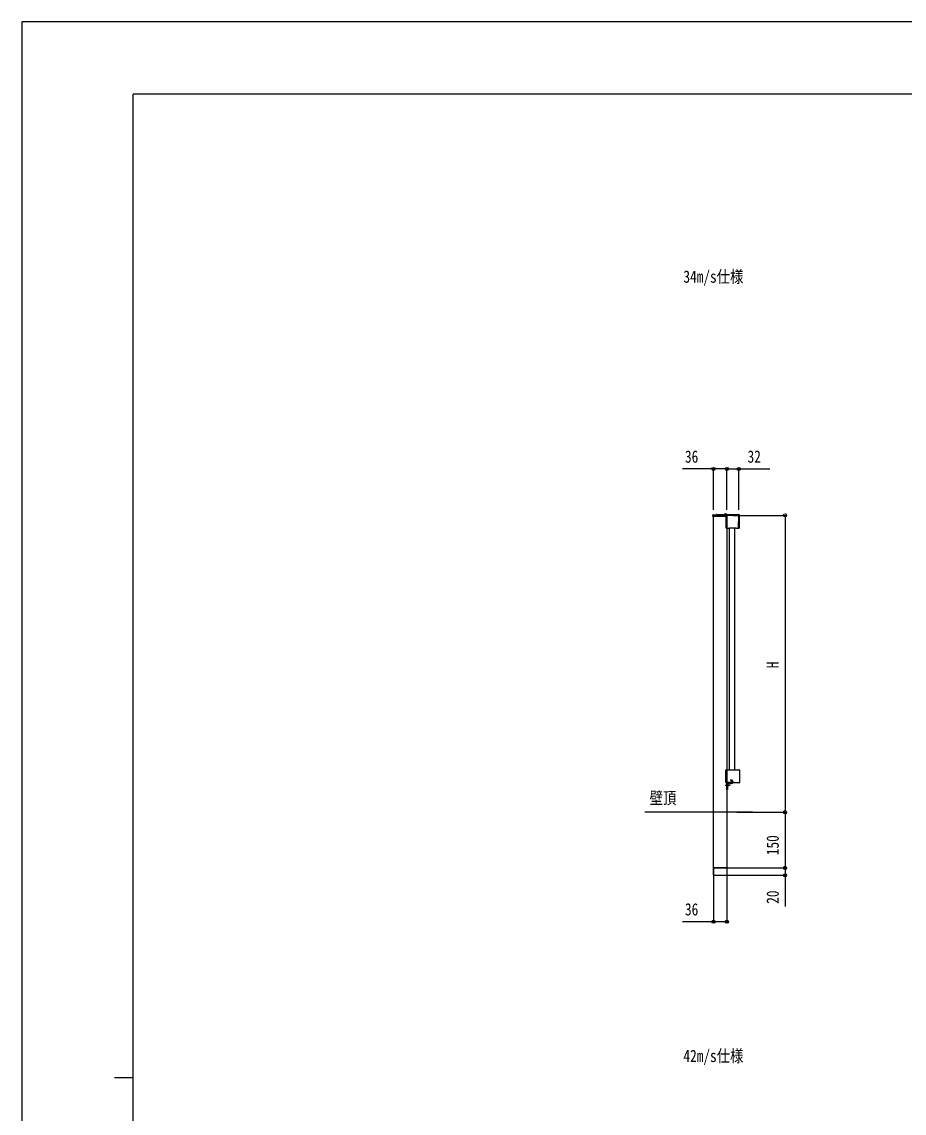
# Model space of a CAD drawing. Units: millimetres, scale not verified. Extents: x -4205 to 4205, y -2970 to 2970.
# Drawn here: x -4205 to -1826, y 29 to 2970 of the extents above; entities that cross this region are included whole.
import ezdxf
from ezdxf.enums import TextEntityAlignment as Align

# ---------------------------------------------------------------- set-up
doc = ezdxf.new("R2010")
doc.units = ezdxf.units.MM
doc.header["$LTSCALE"] = 12
for name, color, linetype in [('0-2_USER1', 3, 'Continuous'), ('0-3_YKK_A1', 4, 'Continuous'), ('0-4_YKK_D', 6, 'Continuous'), ('0-5_YKK_ZWAK', 7, 'Continuous')]:
    doc.layers.add(name, color=color, linetype=linetype)
doc.styles.add('ＭＳ ゴシック', font='')
doc.styles.get('ＭＳ ゴシック').set_extended_font_data('MS Gothic')

msp = doc.modelspace()

# ---------------------------------------------------------------- linework, layer by layer
at = {"layer": '0-3_YKK_A1'}
for p, q in [((-2341.98, 1637), (-2341.98, 1640)), ((-2308.48, 1637), (-2341.98, 1637)), ((-2340.48, 1641.5), (-2272.99, 1641.5)), ((-2340.48, 1640), (-2340.48, 1637)), ((-2339.98, 840), (-2339.98, 1636.9)), ((-2330.68, 1642.5), (-2272.69, 1642.5)), ((-2311.16, 1641.5), (-2303.2, 1641.5)), ((-2309.43, 1640), (-2309.43, 1641.5)), ((-2303.98, 1641.5), (-2308.48, 1637)), ((-2306.04, 1641.71), (-2307.18, 1641.1)), ((-2306.76, 1643.98), (-2306.76, 1643.1)), ((-2306.21, 1640.2), (-2306.21, 1606.7)), ((-2305.11, 1643.58), (-2306.04, 1641.71)), ((-2305.99, 1641.5), (-2305.99, 1639.49)), ((-2270.73, 1641.18), (-2305.23, 1641.18)), ((-2304.93, 1640), (-2304.93, 1641.5)), ((-2303.98, 1639.9), (-2303.98, 917)), ((-2303.7, 1641.5), (-2303.7, 1640)), ((-2302.28, 1641.5), (-2302.28, 1640)), ((-2288.7, 1641.5), (-2288.7, 1640)), ((-2287.28, 1641.5), (-2287.28, 1640)), ((-2272.27, 1606.5), (-2271.98, 1640)), ((-2270.77, 1606.49), (-2270.49, 1638.98)), ((-2269.75, 1606.7), (-2269.75, 1640.2)), ((-2269.73, 1610.98), (-2269.49, 1639.27)), ((-2305.23, 1605.72), (-2305.01, 1605.72)), ((-2305.01, 1605.72), (-2304.73, 1605.91)), ((-2297.48, 1605.91), (-2297.48, 954.09)), ((-2295.98, 1605.98), (-2279.98, 1605.98)), ((-2282.48, 954.02), (-2282.48, 1605.98)), ((-2279.98, 1605.98), (-2278.98, 1605.91)), ((-2278.98, 1605.91), (-2271.23, 1605.91)), ((-2272.27, 1606.5), (-2270.77, 1606.49)), ((-2270.95, 1605.72), (-2271.23, 1605.91)), ((-2270.95, 1605.72), (-2270.73, 1605.72)), ((-2306.21, 919.8), (-2306.21, 953.3)), ((-2305.23, 954.28), (-2305.01, 954.28)), ((-2305.01, 954.28), (-2304.73, 954.09)), ((-2295.98, 954.02), (-2279.98, 954.02)), ((-2279.98, 954.02), (-2278.98, 954.09)), ((-2278.98, 954.09), (-2271.23, 954.09)), ((-2270.95, 954.28), (-2271.23, 954.09)), ((-2270.95, 954.28), (-2270.73, 954.28)), ((-2269.75, 953.3), (-2269.75, 919.8)), ((-2294.98, 912), (-2308.02, 912)), ((-2270.73, 918.82), (-2305.23, 918.82)), ((-2303.98, 901), (-2303.98, 917.5)), ((-2303.98, 917), (-2303.98, 901)), ((-2302.48, 918), (-2302.48, 901)), ((-2302.48, 916.25), (-2302.48, 910)), ((-2302.48, 916.25), (-2301.97, 916.25)), ((-2302.48, 907.75), (-2302.48, 914)), ((-2301.98, 918.5), (-2291.18, 918.5)), ((-2301.97, 916.25), (-2301.97, 910)), ((-2301.97, 907.75), (-2301.97, 914)), ((-2290.68, 920), (-2301.48, 920)), ((-2301.48, 907), (-2301.48, 916.5)), ((-2300.48, 917.5), (-2291.18, 917.5)), ((-2293.18, 927), (-2293.68, 926.5)), ((-2293.18, 927), (-2290.68, 927)), ((-2290.18, 925), (-2290.18, 920.5)), ((-2288.68, 925), (-2288.68, 921)), ((-2287.68, 923), (-2287.68, 921)), ((-2303.98, 901), (-2303.98, 840)), ((-2302.48, 901), (-2303.98, 901)), ((-2302.48, 901), (-2303.98, 901)), ((-2302.48, 907.75), (-2301.97, 907.75)), ((-2234.64, 840), (-2524.74, 840)), ((-2303.98, 840), (-2303.98, 690)), ((-2303.78, 689), (-2340.18, 689)), ((-2340.18, 670), (-2303.78, 670))]:
    msp.add_line(p, q, dxfattribs=at)
for points in [[(-2271.98, 1640), (-2305.48, 1640), (-2340.48, 1640)], [(-2309.26, 1643.58), (-2308.33, 1641.71), (-2307.18, 1641.1)], [(-2307.61, 1643.98), (-2307.61, 1643.1), (-2306.76, 1643.1)], [(-2304.73, 1605.91), (-2296.98, 1605.91), (-2295.98, 1605.98)], [(-2304.73, 954.09), (-2296.98, 954.09), (-2295.98, 954.02)], [(-2300.38, 914.08), (-2302.29, 913.15), (-2302.9, 912)], [(-2300.38, 909.93), (-2302.29, 910.86), (-2302.9, 912)], [(-2293.68, 926.5), (-2293.68, 925.5), (-2290.68, 925.5)], [(-2303.98, 690), (-2339.98, 690), (-2339.98, 840)], [(-2340.18, 670), (-2340.18, 690), (-2303.78, 690), (-2303.78, 670)]]:
    msp.add_lwpolyline(points, dxfattribs=at)
for centre, radius, start, end in [((-2340.48, 1640), 1.5, 90, 180), ((-2330.68, 1641.5), 1, 90, 180), ((-2311.16, 1641.77), 0.274, 142.28591, 270), ((-2307.18, 1638.7), 5.3, 94.59941, 142.28591), ((-2307.18, 1638.7), 5.3, 37.71409, 85.40059), ((-2305.23, 1640.2), 0.981, 90, 180), ((-2303.2, 1641.77), 0.274, 270, 37.71409), ((-2272.99, 1639), 2.5, 359.5, 90), ((-2272.69, 1639.3), 3.2, 359.5, 90), ((-2270.73, 1640.2), 0.981, 0, 90), ((-2305.23, 1606.7), 0.981, 180, 270), ((-2270.73, 1610.99), 1, 269.5, 359.5), ((-2270.73, 1606.7), 0.981, 270, 0), ((-2305.23, 953.3), 0.981, 90, 180), ((-2270.73, 953.3), 0.981, 0, 90), ((-2305.23, 919.8), 0.981, 180, 270), ((-2301.48, 917.5), 2.5, 90, 180), ((-2301.98, 918), 0.5, 90, 180), ((-2305.51, 912), 5.53, 43.21261, 50.20587), ((-2300.48, 916.5), 1, 90, 180), ((-2305.51, 912), 5.53, 316.78739, 43.21261), ((-2291.18, 921), 2.5, 270, 0), ((-2291.18, 921), 3.5, 270, 0), ((-2290.68, 925), 2, 0, 90), ((-2290.68, 925), 0.5, 0, 90), ((-2290.68, 920.5), 0.5, 270, 0), ((-2288.68, 923), 1, 0, 90), ((-2270.73, 919.8), 0.981, 270, 0), ((-2302.48, 907), 1, 270, 0), ((-2302.48, 907), 1, 270, 0), ((-2305.51, 912), 5.53, 309.79413, 316.78739)]:
    msp.add_arc(centre, radius, start, end, dxfattribs=at)
at = {"layer": '0-4_YKK_D'}
for p, q in [((-2339.98, 1655), (-2339.98, 1766)), ((-2303.98, 1655), (-2303.98, 1766)), ((-2303.98, 1655), (-2303.98, 1766)), ((-2271.98, 1655), (-2271.98, 1766)), ((-2286.96, 1640), (-2145.98, 1640)), ((-2146.98, 1640), (-2146.98, 840)), ((-2276.87, 840), (-2145.98, 840)), ((-2276.87, 840), (-2145.98, 840)), ((-2146.98, 840), (-2146.98, 690)), ((-2339.98, 689), (-2339.98, 544)), ((-2303.98, 689), (-2303.98, 544)), ((-2302.78, 690), (-2145.98, 690)), ((-2302.78, 690), (-2145.98, 690)), ((-2302.78, 670), (-2145.98, 670))]:
    msp.add_line(p, q, dxfattribs=at)
for points in [[(-2303.98, 1765), (-2339.98, 1765), (-2423.78, 1765)], [(-2303.98, 1765), (-2271.98, 1765), (-2188.18, 1765)], [(-2146.98, 690), (-2146.98, 670), (-2146.98, 586.2)], [(-2303.98, 545), (-2339.98, 545), (-2423.78, 545)]]:
    msp.add_lwpolyline(points, dxfattribs=at)
for centre in [(-2339.98, 1765), (-2303.98, 1765), (-2303.98, 1765), (-2271.98, 1765), (-2146.98, 1640), (-2146.98, 840), (-2146.98, 840), (-2146.98, 690), (-2146.98, 690), (-2146.98, 670), (-2339.98, 545), (-2303.98, 545)]:
    msp.add_circle(centre, 4.25, dxfattribs=at)
at = {"layer": '0-5_YKK_ZWAK'}
for p, q in [((3895.02, 2775), (-3904.98, 2775)), ((-3904.98, -2525), (-3904.98, 2775)), ((-3954.98, 125), (-3904.98, 125))]:
    msp.add_line(p, q, dxfattribs=at)
msp.add_lwpolyline([(-4205, -2970), (4205, -2970), (4205, 2970), (-4205, 2970)], close=True, dxfattribs=at)

# ---------------------------------------------------------------- texts
at = {"layer": '0-2_USER1', "style": 'ＭＳ ゴシック', "width": 0.8}
for s, p in [('34m/s仕様', (-2421, 2257)), ('壁頂', (-2512, 852)), ('42m/s仕様', (-2421, 157))]:
    msp.add_text(s, height=32.99, dxfattribs=at).set_placement(p, align=Align.BOTTOM_LEFT)
at = {"layer": '0-4_YKK_D', "style": 'ＭＳ ゴシック', "width": 0.8}
for s, p in [('36', (-2416.78, 1772)), ('32', (-2247.98, 1772)), ('36', (-2416.78, 552))]:
    msp.add_text(s, height=32.99, dxfattribs=at).set_placement(p, align=Align.BOTTOM_LEFT)
for s, p in [('H', (-2153.98, 1228)), ('150', (-2153.98, 724.2)), ('20', (-2153.98, 593.2))]:
    msp.add_text(s, height=32.99, rotation=90, dxfattribs=at).set_placement(p, align=Align.BOTTOM_LEFT)

doc.saveas('drawing.dxf')
